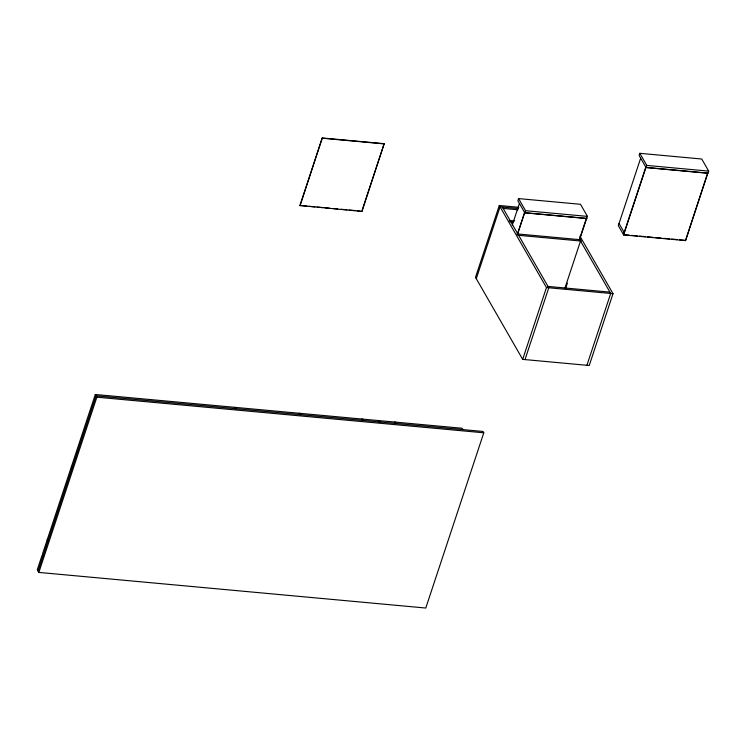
<?xml version="1.0" encoding="UTF-8"?>
<svg xmlns="http://www.w3.org/2000/svg" width="746" height="746" viewBox="0 0 746 746"><rect width="100%" height="100%" fill="white"/><g stroke="black" fill="none" stroke-linecap="round" stroke-linejoin="round"><path stroke-width="1.12" d="M462.893 429.603L462.128 428.26L95.311 394.494L42.438 554.213L43.212 555.556M38.074 571.063L96.085 395.837L483.016 431.458L483.79 432.801L425.78 608.037L38.848 572.415L37.3 569.72L42.056 555.36L42.83 556.702M38.848 572.415L96.859 397.18L95.311 394.494M299.911 205.476L322.263 137.963L384.171 143.67L361.978 211.444L299.911 205.476L306.793 206.11M300.069 205.747L322.263 137.963M362.183 210.083L384.171 143.67M518.787 207.304L499.279 205.504L475.5 277.316L522.685 359.376L589.237 365.503L613.016 293.682L579.95 236.184M476.274 278.668L500.053 206.847L518.423 208.544M518.582 198.595L517.873 200.749L524.83 212.852L586.738 218.55L587.456 216.396L580.491 204.292L518.582 198.595L525.548 210.698L524.83 212.852M512.204 225.217L519.421 203.434M517.36 234.188L524.578 212.405M517.519 234.449L524.727 212.675L586.636 218.373L579.428 240.147M522.685 359.376L546.464 287.555L499.279 205.504M525.007 359.591L548.786 287.769L518.619 235.307M579.269 239.886L586.487 218.102L586.738 218.55M564.797 288.515L580.528 241.014L610.694 293.467L586.915 365.288M565.571 288.59L567.398 283.07M639.826 153.312L639.117 155.466L646.073 167.57L707.991 173.277L708.7 171.123L701.734 159.01L639.826 153.312L646.791 165.416L646.073 167.57M640.665 158.161L618.313 225.665L623.628 234.906L685.537 240.604L707.879 173.091L645.971 167.393L623.628 234.906M645.822 167.123L623.47 234.636L629.204 235.158M685.537 240.604L707.367 173.911M646.791 165.416L708.7 171.123M322.412 138.234L384.321 143.931M503.149 208.404L518.05 209.785M525.548 210.698L587.456 216.396M514.693 220.937L509.332 220.443L510.105 221.786L513.565 222.103M631.498 235.372L637.233 235.904M639.518 236.109L645.253 236.641M647.547 236.846L653.282 237.377M655.575 237.592L661.301 238.114M663.595 238.328L669.33 238.851M671.624 239.065L677.359 239.597M679.653 239.802L685.378 240.333M309.086 206.316L314.812 206.847M317.106 207.062L322.841 207.584M325.135 207.798L329.723 208.218M333.154 208.535L337.742 208.955M341.183 209.272L346.918 209.803M349.212 210.008L354.937 210.54M357.231 210.754L361.978 211.444M548.012 286.427L609.92 292.124M546.464 287.555L613.016 293.682M96.859 397.18L483.79 432.801M619.031 223.511L624.188 232.482M502.375 207.062L510.105 220.518M510.879 221.86L517.845 233.964M395.566 422.133L396.34 423.476M394.643 422.05L395.417 423.392M379.164 420.623L379.938 421.966M378.241 420.539L379.005 421.882M362.761 419.112L363.535 420.455M361.829 419.028L362.603 420.371M299.92 413.331L300.694 414.673M298.987 413.237L299.761 414.59M235.531 407.4L236.305 408.743M234.608 407.316L235.382 408.659M71.532 466.306L72.306 467.649M71.252 467.164L72.026 468.516M47.474 538.985L48.248 540.328M47.194 539.843L47.968 541.195M580.528 239.736L517.071 233.89L517.845 235.242L581.302 241.079L580.528 239.736"/></g></svg>
